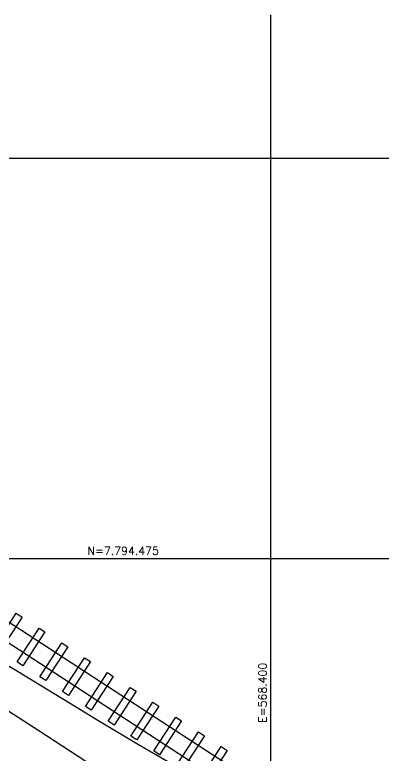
# Model space of a CAD drawing. Header units: feet. Extents: x 568264 to 568503, y 7794314 to 7794548.
# Drawn here: x 568384.03 to 568407.04, y 7794462.73 to 7794508.98 of the extents above; entities that cross this region are included whole.
import ezdxf
from ezdxf.enums import TextEntityAlignment as Align

# ---------------------------------------------------------------- set-up
doc = ezdxf.new("R2010")
doc.units = ezdxf.units.FT
doc.header["$MEASUREMENT"] = 0
for name, color, linetype in [('NUIT-CVN TOPOGRAFIA', 8, 'Continuous'), ('NUIT-MALHA', 252, 'Continuous'), ('NUIT-TXT', 1, 'Continuous'), ('NUIT-VIS', 8, 'Continuous')]:
    doc.layers.add(name, color=color, linetype=linetype)
doc.styles.add('ROMANS', font='romans', dxfattribs={"height": 0.2})

msp = doc.modelspace()

# ---------------------------------------------------------------- linework, layer by layer
at = {"layer": 'NUIT-CVN TOPOGRAFIA', "flags": 128}
for points in [[(568395.5, 7794461.21), (568391.745, 7794463.387), (568389.209, 7794464.904), (568387.062, 7794466.222), (568384.08, 7794468.028), (568379.473, 7794470.763), (568374.191, 7794473.877), (568369.617, 7794476.574), (568366.795, 7794478.251), (568365.399, 7794479.088), (568364.765, 7794479.458), (568364.334, 7794479.681), (568363.966, 7794479.862), (568363.631, 7794480.053), (568363.31, 7794480.292), (568363.043, 7794480.565), (568362.885, 7794480.846), (568362.87, 7794481.109), (568362.946, 7794481.332), (568363.041, 7794481.494), (568363.097, 7794481.581), (568363.118, 7794481.613), (568363.121, 7794481.618)], [(568388.946, 7794462.027), (568385.517, 7794464.26), (568381.981, 7794466.533), (568377.763, 7794469.12), (568373.362, 7794471.752), (568369.544, 7794474.023), (568366.885, 7794475.628), (568365.19, 7794476.659), (568364.075, 7794477.309), (568363.207, 7794477.758), (568362.468, 7794478.122), (568361.794, 7794478.505), (568361.145, 7794478.98), (568360.584, 7794479.491), (568360.2, 7794479.952), (568360.049, 7794480.296), (568360.061, 7794480.527), (568360.132, 7794480.667), (568360.179, 7794480.738), (568360.196, 7794480.765), (568360.198, 7794480.769)]]:
    msp.add_lwpolyline(points, dxfattribs=at)
at = {"layer": 'NUIT-MALHA'}
for p, q in [((568400, 7794508.983), (568400, 7794314.15)), ((568503.133, 7794475), (568263.778, 7794475))]:
    msp.add_line(p, q, dxfattribs=at)
at = {"layer": 'NUIT-MALHA', "ltscale": 5}
for q in [(568263.778, 7794500), (568334.947, 7794500)]:
    msp.add_line((568503.133, 7794500), q, dxfattribs=at)
at = {"layer": 'NUIT-VIS'}
for points in [[(568366.048, 7794482.507), (568389.336, 7794467.355), (568418.122, 7794448.612), (568442.932, 7794432.455), (568472.132, 7794413.639)], [(568365.449, 7794481.585), (568388.736, 7794466.433), (568417.521, 7794447.69), (568442.334, 7794431.531), (568471.537, 7794412.715)]]:
    msp.add_lwpolyline(points, dxfattribs=at)
for points in [[(568383.113, 7794469.245), (568382.742, 7794469.487), (568384.116, 7794471.598), (568384.487, 7794471.357)], [(568384.536, 7794468.32), (568384.165, 7794468.561), (568385.539, 7794470.673), (568385.91, 7794470.432)], [(568385.958, 7794467.394), (568385.588, 7794467.635), (568386.962, 7794469.747), (568387.332, 7794469.506)], [(568387.381, 7794466.468), (568387.01, 7794466.71), (568388.384, 7794468.822), (568388.755, 7794468.58)], [(568388.804, 7794465.543), (568388.433, 7794465.784), (568389.807, 7794467.896), (568390.178, 7794467.655)], [(568390.226, 7794464.617), (568389.856, 7794464.858), (568391.23, 7794466.97), (568391.6, 7794466.729)], [(568391.649, 7794463.692), (568391.278, 7794463.933), (568392.652, 7794466.045), (568393.023, 7794465.803)], [(568393.072, 7794462.766), (568392.701, 7794463.007), (568394.075, 7794465.119), (568394.446, 7794464.878)], [(568394.495, 7794461.84), (568394.124, 7794462.082), (568395.498, 7794464.193), (568395.869, 7794463.952)], [(568395.917, 7794460.915), (568395.546, 7794461.156), (568396.92, 7794463.268), (568397.291, 7794463.027)]]:
    msp.add_lwpolyline(points, close=True, dxfattribs=at)

# ---------------------------------------------------------------- texts
at = {"layer": 'NUIT-TXT', "style": 'ROMANS'}
msp.add_text('N=7.794.475 ', height=0.5, dxfattribs=at).set_placement((568393.366, 7794475.25), align=Align.RIGHT)
msp.add_text('E=568.400 ', height=0.5, rotation=90, dxfattribs=at).set_placement((568399.75, 7794468.848), align=Align.RIGHT)

doc.saveas('drawing.dxf')
